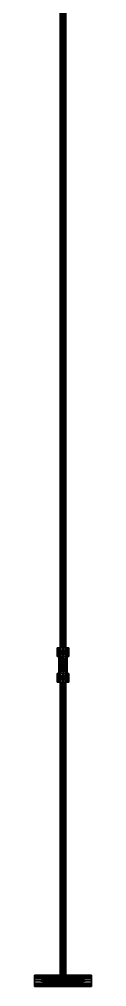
# Model space of a CAD drawing. Extents: x 16.4 to 23.5, y 1.1 to 14.
# Drawn here: x 23.295 to 23.495, y 1.118 to 4.501 of the extents above; entities that cross this region are included whole.
import ezdxf

# ---------------------------------------------------------------- set-up
doc = ezdxf.new("R2010")
doc.units = 0
doc.header["$LTSCALE"] = 0.5
doc.layers.get('0').update_dxf_attribs({"linetype": 'CONTINUOUS'})

msp = doc.modelspace()

# ---------------------------------------------------------------- meshes
at = {"color": 30, "linetype": 'CONTINUOUS'}
mesh = msp.add_polyface(dxfattribs=at)
corners = [(23.404929, 2.39252), (23.40359, 2.39252, -0.005), (23.399929, 2.39252, -0.00866), (23.394929, 2.39252, -0.01), (23.389929, 2.39252, -0.00866), (23.386269, 2.39252, -0.005), (23.384929, 2.39252), (23.386269, 2.39252, 0.005), (23.389929, 2.39252, 0.00866), (23.394929, 2.39252, 0.01), (23.399929, 2.39252, 0.00866), (23.40359, 2.39252, 0.005), (23.404929, 7.722758), (23.40359, 7.722758, -0.005), (23.399929, 7.722758, -0.00866), (23.394929, 7.722758, -0.01), (23.389929, 7.722758, -0.00866), (23.386269, 7.722758, -0.005), (23.384929, 7.722758), (23.386269, 7.722758, 0.005), (23.389929, 7.722758, 0.00866), (23.394929, 7.722758, 0.01), (23.399929, 7.722758, 0.00866), (23.40359, 7.722758, 0.005), (23.394929, 2.39252), (23.394929, 7.722758)]
mesh.append_faces([[corners[k] for k in face] for face in [(0, 1, 12), (1, 13, 12), (1, 2, 13), (2, 14, 13), (2, 3, 14), (3, 15, 14), (3, 4, 15), (4, 16, 15), (4, 5, 16), (5, 17, 16), (5, 6, 17), (6, 18, 17), (6, 7, 18), (7, 19, 18), (7, 8, 19), (8, 20, 19), (8, 9, 20), (9, 21, 20), (9, 10, 21), (10, 22, 21), (10, 11, 22), (11, 23, 22), (11, 0, 23), (0, 12, 23), (24, 1, 0), (24, 2, 1), (24, 3, 2), (24, 4, 3), (24, 5, 4), (24, 6, 5), (24, 7, 6), (24, 8, 7), (24, 9, 8), (24, 10, 9), (24, 11, 10), (24, 0, 11), (25, 12, 13), (25, 13, 14), (25, 14, 15), (25, 15, 16), (25, 16, 17), (25, 17, 18), (25, 18, 19), (25, 19, 20), (25, 20, 21), (25, 21, 22), (25, 22, 23), (25, 23, 12)]], dxfattribs={"color": 30})
mesh = msp.add_polyface(dxfattribs=at)
corners = [(23.404929, 2.302515), (23.40359, 2.302515, -0.005), (23.399929, 2.302515, -0.00866), (23.394929, 2.302515, -0.01), (23.389929, 2.302515, -0.00866), (23.386269, 2.302515, -0.005), (23.384929, 2.302515), (23.386269, 2.302515, 0.005), (23.389929, 2.302515, 0.00866), (23.394929, 2.302515, 0.01), (23.399929, 2.302515, 0.00866), (23.40359, 2.302515, 0.005), (23.404929, 2.39252), (23.40359, 2.39252, -0.005), (23.399929, 2.39252, -0.00866), (23.394929, 2.39252, -0.01), (23.389929, 2.39252, -0.00866), (23.386269, 2.39252, -0.005), (23.384929, 2.39252), (23.386269, 2.39252, 0.005), (23.389929, 2.39252, 0.00866), (23.394929, 2.39252, 0.01), (23.399929, 2.39252, 0.00866), (23.40359, 2.39252, 0.005), (23.394929, 2.302515), (23.394929, 2.39252)]
mesh.append_faces([[corners[k] for k in face] for face in [(0, 1, 12), (1, 13, 12), (1, 2, 13), (2, 14, 13), (2, 3, 14), (3, 15, 14), (3, 4, 15), (4, 16, 15), (4, 5, 16), (5, 17, 16), (5, 6, 17), (6, 18, 17), (6, 7, 18), (7, 19, 18), (7, 8, 19), (8, 20, 19), (8, 9, 20), (9, 21, 20), (9, 10, 21), (10, 22, 21), (10, 11, 22), (11, 23, 22), (11, 0, 23), (0, 12, 23), (24, 1, 0), (24, 2, 1), (24, 3, 2), (24, 4, 3), (24, 5, 4), (24, 6, 5), (24, 7, 6), (24, 8, 7), (24, 9, 8), (24, 10, 9), (24, 11, 10), (24, 0, 11), (25, 12, 13), (25, 13, 14), (25, 14, 15), (25, 15, 16), (25, 16, 17), (25, 17, 18), (25, 18, 19), (25, 19, 20), (25, 20, 21), (25, 21, 22), (25, 22, 23), (25, 23, 12)]], dxfattribs={"color": 30})
at = {"color": 8, "linetype": 'CONTINUOUS'}
mesh = msp.add_polyface(dxfattribs=at)
corners = [(23.414929, 2.272515), (23.41225, 2.272515, -0.01), (23.404929, 2.272515, -0.017321), (23.394929, 2.272515, -0.02), (23.384929, 2.272515, -0.017321), (23.377609, 2.272515, -0.01), (23.374929, 2.272515), (23.377609, 2.272515, 0.01), (23.384929, 2.272515, 0.017321), (23.394929, 2.272515, 0.02), (23.404929, 2.272515, 0.017321), (23.41225, 2.272515, 0.01), (23.414929, 2.302515), (23.41225, 2.302515, -0.01), (23.404929, 2.302515, -0.017321), (23.394929, 2.302515, -0.02), (23.384929, 2.302515, -0.017321), (23.377609, 2.302515, -0.01), (23.374929, 2.302515), (23.377609, 2.302515, 0.01), (23.384929, 2.302515, 0.017321), (23.394929, 2.302515, 0.02), (23.404929, 2.302515, 0.017321), (23.41225, 2.302515, 0.01), (23.394929, 2.272515), (23.394929, 2.302515)]
mesh.append_faces([[corners[k] for k in face] for face in [(0, 1, 12), (1, 13, 12), (1, 2, 13), (2, 14, 13), (2, 3, 14), (3, 15, 14), (3, 4, 15), (4, 16, 15), (4, 5, 16), (5, 17, 16), (5, 6, 17), (6, 18, 17), (6, 7, 18), (7, 19, 18), (7, 8, 19), (8, 20, 19), (8, 9, 20), (9, 21, 20), (9, 10, 21), (10, 22, 21), (10, 11, 22), (11, 23, 22), (11, 0, 23), (0, 12, 23), (24, 1, 0), (24, 2, 1), (24, 3, 2), (24, 4, 3), (24, 5, 4), (24, 6, 5), (24, 7, 6), (24, 8, 7), (24, 9, 8), (24, 10, 9), (24, 11, 10), (24, 0, 11), (25, 12, 13), (25, 13, 14), (25, 14, 15), (25, 15, 16), (25, 16, 17), (25, 17, 18), (25, 18, 19), (25, 19, 20), (25, 20, 21), (25, 21, 22), (25, 22, 23), (25, 23, 12)]], dxfattribs={"color": 8})
mesh = msp.add_polyface(dxfattribs=at)
corners = [(23.409929, 2.212515), (23.40792, 2.212515, -0.0075), (23.402429, 2.212515, -0.01299), (23.394929, 2.212515, -0.015), (23.387429, 2.212515, -0.01299), (23.381939, 2.212515, -0.0075), (23.379929, 2.212515), (23.381939, 2.212515, 0.0075), (23.387429, 2.212515, 0.01299), (23.394929, 2.212515, 0.015), (23.402429, 2.212515, 0.01299), (23.40792, 2.212515, 0.0075), (23.409929, 2.272515), (23.40792, 2.272515, -0.0075), (23.402429, 2.272515, -0.01299), (23.394929, 2.272515, -0.015), (23.387429, 2.272515, -0.01299), (23.381939, 2.272515, -0.0075), (23.379929, 2.272515), (23.381939, 2.272515, 0.0075), (23.387429, 2.272515, 0.01299), (23.394929, 2.272515, 0.015), (23.402429, 2.272515, 0.01299), (23.40792, 2.272515, 0.0075), (23.394929, 2.212515), (23.394929, 2.272515)]
mesh.append_faces([[corners[k] for k in face] for face in [(0, 1, 12), (1, 13, 12), (1, 2, 13), (2, 14, 13), (2, 3, 14), (3, 15, 14), (3, 4, 15), (4, 16, 15), (4, 5, 16), (5, 17, 16), (5, 6, 17), (6, 18, 17), (6, 7, 18), (7, 19, 18), (7, 8, 19), (8, 20, 19), (8, 9, 20), (9, 21, 20), (9, 10, 21), (10, 22, 21), (10, 11, 22), (11, 23, 22), (11, 0, 23), (0, 12, 23), (24, 1, 0), (24, 2, 1), (24, 3, 2), (24, 4, 3), (24, 5, 4), (24, 6, 5), (24, 7, 6), (24, 8, 7), (24, 9, 8), (24, 10, 9), (24, 11, 10), (24, 0, 11), (25, 12, 13), (25, 13, 14), (25, 14, 15), (25, 15, 16), (25, 16, 17), (25, 17, 18), (25, 18, 19), (25, 19, 20), (25, 20, 21), (25, 21, 22), (25, 22, 23), (25, 23, 12)]], dxfattribs={"color": 8})
at = {"color": 5, "linetype": 'CONTINUOUS'}
mesh = msp.add_polyface(dxfattribs=at)
corners = [(23.404929, 2.282515, 0.03), (23.384929, 2.282515, 0.03), (23.384929, 2.232515, 0.03), (23.404929, 2.232515, 0.03), (23.404929, 2.282515, 0.035), (23.384929, 2.282515, 0.035), (23.384929, 2.232515, 0.035), (23.404929, 2.232515, 0.035)]
mesh.append_faces([[corners[k] for k in face] for face in [(0, 1, 4), (1, 5, 4), (1, 2, 5), (2, 6, 5), (2, 3, 6), (3, 7, 6), (3, 0, 7), (0, 4, 7), (3, 1, 0), (2, 1, 3), (4, 5, 7), (7, 5, 6)]], dxfattribs={"color": 5})
at = {"color": 8, "linetype": 'CONTINUOUS'}
mesh = msp.add_polyface(dxfattribs=at)
corners = [(23.394929, 2.252515), (23.389929, 2.251176), (23.386269, 2.247515), (23.384929, 2.242515), (23.386269, 2.237515), (23.389929, 2.233855), (23.394929, 2.232515), (23.399929, 2.233855), (23.40359, 2.237515), (23.404929, 2.242515), (23.40359, 2.247515), (23.399929, 2.251176), (23.394929, 2.252515, 0.03), (23.389929, 2.251176, 0.03), (23.386269, 2.247515, 0.03), (23.384929, 2.242515, 0.03), (23.386269, 2.237515, 0.03), (23.389929, 2.233855, 0.03), (23.394929, 2.232515, 0.03), (23.399929, 2.233855, 0.03), (23.40359, 2.237515, 0.03), (23.404929, 2.242515, 0.03), (23.40359, 2.247515, 0.03), (23.399929, 2.251176, 0.03), (23.394929, 2.242515), (23.394929, 2.242515, 0.03)]
mesh.append_faces([[corners[k] for k in face] for face in [(0, 1, 12), (1, 13, 12), (1, 2, 13), (2, 14, 13), (2, 3, 14), (3, 15, 14), (3, 4, 15), (4, 16, 15), (4, 5, 16), (5, 17, 16), (5, 6, 17), (6, 18, 17), (6, 7, 18), (7, 19, 18), (7, 8, 19), (8, 20, 19), (8, 9, 20), (9, 21, 20), (9, 10, 21), (10, 22, 21), (10, 11, 22), (11, 23, 22), (11, 0, 23), (0, 12, 23), (24, 1, 0), (24, 2, 1), (24, 3, 2), (24, 4, 3), (24, 5, 4), (24, 6, 5), (24, 7, 6), (24, 8, 7), (24, 9, 8), (24, 10, 9), (24, 11, 10), (24, 0, 11), (25, 12, 13), (25, 13, 14), (25, 14, 15), (25, 15, 16), (25, 16, 17), (25, 17, 18), (25, 18, 19), (25, 19, 20), (25, 20, 21), (25, 21, 22), (25, 22, 23), (25, 23, 12)]], dxfattribs={"color": 8})
mesh = msp.add_polyface(dxfattribs=at)
corners = [(23.414929, 2.182515), (23.41225, 2.182515, -0.01), (23.404929, 2.182515, -0.017321), (23.394929, 2.182515, -0.02), (23.384929, 2.182515, -0.017321), (23.377609, 2.182515, -0.01), (23.374929, 2.182515), (23.377609, 2.182515, 0.01), (23.384929, 2.182515, 0.017321), (23.394929, 2.182515, 0.02), (23.404929, 2.182515, 0.017321), (23.41225, 2.182515, 0.01), (23.414929, 2.212515), (23.41225, 2.212515, -0.01), (23.404929, 2.212515, -0.017321), (23.394929, 2.212515, -0.02), (23.384929, 2.212515, -0.017321), (23.377609, 2.212515, -0.01), (23.374929, 2.212515), (23.377609, 2.212515, 0.01), (23.384929, 2.212515, 0.017321), (23.394929, 2.212515, 0.02), (23.404929, 2.212515, 0.017321), (23.41225, 2.212515, 0.01), (23.394929, 2.182515), (23.394929, 2.212515)]
mesh.append_faces([[corners[k] for k in face] for face in [(0, 1, 12), (1, 13, 12), (1, 2, 13), (2, 14, 13), (2, 3, 14), (3, 15, 14), (3, 4, 15), (4, 16, 15), (4, 5, 16), (5, 17, 16), (5, 6, 17), (6, 18, 17), (6, 7, 18), (7, 19, 18), (7, 8, 19), (8, 20, 19), (8, 9, 20), (9, 21, 20), (9, 10, 21), (10, 22, 21), (10, 11, 22), (11, 23, 22), (11, 0, 23), (0, 12, 23), (24, 1, 0), (24, 2, 1), (24, 3, 2), (24, 4, 3), (24, 5, 4), (24, 6, 5), (24, 7, 6), (24, 8, 7), (24, 9, 8), (24, 10, 9), (24, 11, 10), (24, 0, 11), (25, 12, 13), (25, 13, 14), (25, 14, 15), (25, 15, 16), (25, 16, 17), (25, 17, 18), (25, 18, 19), (25, 19, 20), (25, 20, 21), (25, 21, 22), (25, 22, 23), (25, 23, 12)]], dxfattribs={"color": 8})
at = {"color": 30, "linetype": 'CONTINUOUS'}
mesh = msp.add_polyface(dxfattribs=at)
corners = [(23.404929, 2.092511), (23.40359, 2.092511, -0.005), (23.399929, 2.092511, -0.00866), (23.394929, 2.092511, -0.01), (23.389929, 2.092511, -0.00866), (23.386269, 2.092511, -0.005), (23.384929, 2.092511), (23.386269, 2.092511, 0.005), (23.389929, 2.092511, 0.00866), (23.394929, 2.092511, 0.01), (23.399929, 2.092511, 0.00866), (23.40359, 2.092511, 0.005), (23.404929, 2.182515), (23.40359, 2.182515, -0.005), (23.399929, 2.182515, -0.00866), (23.394929, 2.182515, -0.01), (23.389929, 2.182515, -0.00866), (23.386269, 2.182515, -0.005), (23.384929, 2.182515), (23.386269, 2.182515, 0.005), (23.389929, 2.182515, 0.00866), (23.394929, 2.182515, 0.01), (23.399929, 2.182515, 0.00866), (23.40359, 2.182515, 0.005), (23.394929, 2.092511), (23.394929, 2.182515)]
mesh.append_faces([[corners[k] for k in face] for face in [(0, 1, 12), (1, 13, 12), (1, 2, 13), (2, 14, 13), (2, 3, 14), (3, 15, 14), (3, 4, 15), (4, 16, 15), (4, 5, 16), (5, 17, 16), (5, 6, 17), (6, 18, 17), (6, 7, 18), (7, 19, 18), (7, 8, 19), (8, 20, 19), (8, 9, 20), (9, 21, 20), (9, 10, 21), (10, 22, 21), (10, 11, 22), (11, 23, 22), (11, 0, 23), (0, 12, 23), (24, 1, 0), (24, 2, 1), (24, 3, 2), (24, 4, 3), (24, 5, 4), (24, 6, 5), (24, 7, 6), (24, 8, 7), (24, 9, 8), (24, 10, 9), (24, 11, 10), (24, 0, 11), (25, 12, 13), (25, 13, 14), (25, 14, 15), (25, 15, 16), (25, 16, 17), (25, 17, 18), (25, 18, 19), (25, 19, 20), (25, 20, 21), (25, 21, 22), (25, 22, 23), (25, 23, 12)]], dxfattribs={"color": 30})
mesh = msp.add_polyface(dxfattribs=at)
corners = [(23.404929, 1.652511), (23.40359, 1.652511, -0.005), (23.399929, 1.652511, -0.00866), (23.394929, 1.652511, -0.01), (23.389929, 1.652511, -0.00866), (23.386269, 1.652511, -0.005), (23.384929, 1.652511), (23.386269, 1.652511, 0.005), (23.389929, 1.652511, 0.00866), (23.394929, 1.652511, 0.01), (23.399929, 1.652511, 0.00866), (23.40359, 1.652511, 0.005), (23.404929, 2.092511), (23.40359, 2.092511, -0.005), (23.399929, 2.092511, -0.00866), (23.394929, 2.092511, -0.01), (23.389929, 2.092511, -0.00866), (23.386269, 2.092511, -0.005), (23.384929, 2.092511), (23.386269, 2.092511, 0.005), (23.389929, 2.092511, 0.00866), (23.394929, 2.092511, 0.01), (23.399929, 2.092511, 0.00866), (23.40359, 2.092511, 0.005), (23.394929, 1.652511), (23.394929, 2.092511)]
mesh.append_faces([[corners[k] for k in face] for face in [(0, 1, 12), (1, 13, 12), (1, 2, 13), (2, 14, 13), (2, 3, 14), (3, 15, 14), (3, 4, 15), (4, 16, 15), (4, 5, 16), (5, 17, 16), (5, 6, 17), (6, 18, 17), (6, 7, 18), (7, 19, 18), (7, 8, 19), (8, 20, 19), (8, 9, 20), (9, 21, 20), (9, 10, 21), (10, 22, 21), (10, 11, 22), (11, 23, 22), (11, 0, 23), (0, 12, 23), (24, 1, 0), (24, 2, 1), (24, 3, 2), (24, 4, 3), (24, 5, 4), (24, 6, 5), (24, 7, 6), (24, 8, 7), (24, 9, 8), (24, 10, 9), (24, 11, 10), (24, 0, 11), (25, 12, 13), (25, 13, 14), (25, 14, 15), (25, 15, 16), (25, 16, 17), (25, 17, 18), (25, 18, 19), (25, 19, 20), (25, 20, 21), (25, 21, 22), (25, 22, 23), (25, 23, 12)]], dxfattribs={"color": 30})
mesh = msp.add_polyface(dxfattribs=at)
corners = [(23.390599, 1.655011, 0.00866), (23.389929, 1.652511, 0.00866), (23.392341, 1.652511, 0.009659), (23.391394, 1.658635, 0.007071), (23.388806, 1.656046, 0.007071), (23.387858, 1.652511, 0.007071), (23.390599, 1.660011, 0.005), (23.387429, 1.656841, 0.005), (23.386269, 1.652511, 0.005), (23.3901, 1.660876, 0.002588), (23.386564, 1.65734, 0.002588), (23.38527, 1.652511, 0.002588), (23.389929, 1.661171), (23.386269, 1.657511), (23.384929, 1.652511), (23.3901, 1.660876, -0.002588), (23.386564, 1.65734, -0.002588), (23.38527, 1.652511, -0.002588), (23.390599, 1.660011, -0.005), (23.387429, 1.656841, -0.005), (23.386269, 1.652511, -0.005), (23.391394, 1.658635, -0.007071), (23.388806, 1.656046, -0.007071), (23.387858, 1.652511, -0.007071), (23.392429, 1.656841, -0.00866), (23.390599, 1.655011, -0.00866), (23.389929, 1.652511, -0.00866), (23.392688, 1.653805, -0.009659)]
mesh.append_faces([[corners[k] for k in face] for face in [(0, 1, 2), (3, 4, 0), (4, 1, 0), (4, 5, 1), (6, 4, 3), (6, 7, 4), (7, 5, 4), (7, 8, 5), (9, 7, 6), (9, 10, 7), (10, 8, 7), (10, 11, 8), (12, 10, 9), (12, 13, 10), (13, 11, 10), (13, 14, 11), (15, 13, 12), (15, 16, 13), (16, 14, 13), (16, 17, 14), (18, 16, 15), (18, 19, 16), (19, 17, 16), (19, 20, 17), (21, 19, 18), (21, 22, 19), (22, 20, 19), (22, 23, 20), (24, 22, 21), (24, 25, 22), (25, 23, 22), (25, 26, 23), (27, 26, 25)]], dxfattribs={"color": 30})
mesh = msp.add_polyface(dxfattribs=at)
corners = [(23.394929, 1.652511, 0.01), (23.394929, 1.655099, 0.009659), (23.393635, 1.654752, 0.009659), (23.392688, 1.653805, 0.009659), (23.392341, 1.652511, 0.009659), (23.394929, 1.657511, 0.00866), (23.392429, 1.656841, 0.00866), (23.390599, 1.655011, 0.00866), (23.394929, 1.659582, 0.007071), (23.391394, 1.658635, 0.007071), (23.394929, 1.661171, 0.005), (23.390599, 1.660011, 0.005), (23.394929, 1.66217, 0.002588), (23.3901, 1.660876, 0.002588), (23.394929, 1.662511), (23.389929, 1.661171), (23.394929, 1.66217, -0.002588), (23.3901, 1.660876, -0.002588), (23.394929, 1.661171, -0.005), (23.390599, 1.660011, -0.005), (23.394929, 1.659582, -0.007071), (23.391394, 1.658635, -0.007071), (23.394929, 1.657511, -0.00866), (23.392429, 1.656841, -0.00866), (23.394929, 1.655099, -0.009659), (23.393635, 1.654752, -0.009659), (23.390599, 1.655011, -0.00866), (23.392688, 1.653805, -0.009659), (23.392341, 1.652511, -0.009659), (23.389929, 1.652511, -0.00866), (23.394929, 1.652511, -0.01)]
mesh.append_faces([[corners[k] for k in face] for face in [(0, 1, 2), (0, 2, 3), (0, 3, 4), (5, 2, 1), (5, 6, 2), (6, 3, 2), (6, 7, 3), (7, 4, 3), (8, 6, 5), (8, 9, 6), (9, 7, 6), (10, 9, 8), (10, 11, 9), (12, 11, 10), (12, 13, 11), (14, 13, 12), (14, 15, 13), (16, 15, 14), (16, 17, 15), (18, 17, 16), (18, 19, 17), (20, 19, 18), (20, 21, 19), (22, 21, 20), (22, 23, 21), (24, 23, 22), (24, 25, 23), (25, 26, 23), (25, 27, 26), (27, 28, 29), (30, 25, 24), (30, 27, 25), (30, 28, 27)]], dxfattribs={"color": 30})
mesh = msp.add_polyface(dxfattribs=at)
corners = [(23.394929, 1.652511, 0.01), (23.397517, 1.652511, 0.009659), (23.397171, 1.653805, 0.009659), (23.396223, 1.654752, 0.009659), (23.394929, 1.655099, 0.009659), (23.399929, 1.652511, 0.00866), (23.399259, 1.655011, 0.00866), (23.397429, 1.656841, 0.00866), (23.394929, 1.657511, 0.00866), (23.398465, 1.658635, 0.007071), (23.394929, 1.659582, 0.007071), (23.399259, 1.660011, 0.005), (23.394929, 1.661171, 0.005), (23.399759, 1.660876, 0.002588), (23.394929, 1.66217, 0.002588), (23.399929, 1.661171), (23.394929, 1.662511), (23.399759, 1.660876, -0.002588), (23.394929, 1.66217, -0.002588), (23.399259, 1.660011, -0.005), (23.394929, 1.661171, -0.005), (23.398465, 1.658635, -0.007071), (23.394929, 1.659582, -0.007071), (23.399259, 1.655011, -0.00866), (23.397429, 1.656841, -0.00866), (23.394929, 1.657511, -0.00866), (23.397517, 1.652511, -0.009659), (23.397171, 1.653805, -0.009659), (23.396223, 1.654752, -0.009659), (23.394929, 1.655099, -0.009659), (23.394929, 1.652511, -0.01)]
mesh.append_faces([[corners[k] for k in face] for face in [(0, 1, 2), (0, 2, 3), (0, 3, 4), (5, 2, 1), (6, 3, 2), (6, 7, 3), (7, 4, 3), (7, 8, 4), (9, 8, 7), (9, 10, 8), (11, 10, 9), (11, 12, 10), (13, 12, 11), (13, 14, 12), (15, 14, 13), (15, 16, 14), (17, 16, 15), (17, 18, 16), (19, 18, 17), (19, 20, 18), (21, 20, 19), (21, 22, 20), (23, 24, 21), (24, 22, 21), (24, 25, 22), (26, 27, 23), (27, 24, 23), (27, 28, 24), (28, 25, 24), (28, 29, 25), (30, 27, 26), (30, 28, 27), (30, 29, 28)]], dxfattribs={"color": 30})
mesh = msp.add_polyface(dxfattribs=at)
corners = [(23.399929, 1.652511, 0.00866), (23.399259, 1.655011, 0.00866), (23.397171, 1.653805, 0.009659), (23.402, 1.652511, 0.007071), (23.401053, 1.656046, 0.007071), (23.397429, 1.656841, 0.00866), (23.398465, 1.658635, 0.007071), (23.40359, 1.652511, 0.005), (23.402429, 1.656841, 0.005), (23.399259, 1.660011, 0.005), (23.404589, 1.652511, 0.002588), (23.403294, 1.65734, 0.002588), (23.399759, 1.660876, 0.002588), (23.404929, 1.652511), (23.40359, 1.657511), (23.399929, 1.661171), (23.404589, 1.652511, -0.002588), (23.403294, 1.65734, -0.002588), (23.399759, 1.660876, -0.002588), (23.40359, 1.652511, -0.005), (23.402429, 1.656841, -0.005), (23.399259, 1.660011, -0.005), (23.402, 1.652511, -0.007071), (23.401053, 1.656046, -0.007071), (23.398465, 1.658635, -0.007071), (23.399929, 1.652511, -0.00866), (23.399259, 1.655011, -0.00866), (23.397517, 1.652511, -0.009659)]
mesh.append_faces([[corners[k] for k in face] for face in [(0, 1, 2), (3, 1, 0), (3, 4, 1), (4, 5, 1), (4, 6, 5), (7, 4, 3), (7, 8, 4), (8, 6, 4), (8, 9, 6), (10, 8, 7), (10, 11, 8), (11, 9, 8), (11, 12, 9), (13, 11, 10), (13, 14, 11), (14, 12, 11), (14, 15, 12), (16, 14, 13), (16, 17, 14), (17, 15, 14), (17, 18, 15), (19, 17, 16), (19, 20, 17), (20, 18, 17), (20, 21, 18), (22, 20, 19), (22, 23, 20), (23, 21, 20), (23, 24, 21), (25, 23, 22), (25, 26, 23), (26, 24, 23), (27, 26, 25)]], dxfattribs={"color": 30})
mesh = msp.add_polyface(dxfattribs=at)
corners = [(23.389929, 1.652511, 0.00866), (23.390599, 1.650011, 0.00866), (23.392688, 1.651217, 0.009659), (23.387858, 1.652511, 0.007071), (23.388806, 1.648975, 0.007071), (23.392429, 1.648181, 0.00866), (23.391394, 1.646387, 0.007071), (23.386269, 1.652511, 0.005), (23.387429, 1.648181, 0.005), (23.390599, 1.645011, 0.005), (23.38527, 1.652511, 0.002588), (23.386564, 1.647681, 0.002588), (23.3901, 1.644146, 0.002588), (23.384929, 1.652511), (23.386269, 1.647511), (23.389929, 1.643851), (23.38527, 1.652511, -0.002588), (23.386564, 1.647681, -0.002588), (23.3901, 1.644146, -0.002588), (23.386269, 1.652511, -0.005), (23.387429, 1.648181, -0.005), (23.390599, 1.645011, -0.005), (23.387858, 1.652511, -0.007071), (23.388806, 1.648975, -0.007071), (23.391394, 1.646387, -0.007071), (23.389929, 1.652511, -0.00866), (23.390599, 1.650011, -0.00866), (23.392341, 1.652511, -0.009659)]
mesh.append_faces([[corners[k] for k in face] for face in [(0, 1, 2), (3, 1, 0), (3, 4, 1), (4, 5, 1), (4, 6, 5), (7, 4, 3), (7, 8, 4), (8, 6, 4), (8, 9, 6), (10, 8, 7), (10, 11, 8), (11, 9, 8), (11, 12, 9), (13, 11, 10), (13, 14, 11), (14, 12, 11), (14, 15, 12), (16, 14, 13), (16, 17, 14), (17, 15, 14), (17, 18, 15), (19, 17, 16), (19, 20, 17), (20, 18, 17), (20, 21, 18), (22, 20, 19), (22, 23, 20), (23, 21, 20), (23, 24, 21), (25, 23, 22), (25, 26, 23), (26, 24, 23), (27, 26, 25)]], dxfattribs={"color": 30})
mesh = msp.add_polyface(dxfattribs=at)
corners = [(23.394929, 1.652511, 0.01), (23.389929, 1.652511, 0.00866), (23.386269, 1.652511, 0.005), (23.384929, 1.652511), (23.386269, 1.652511, -0.005), (23.389929, 1.652511, -0.00866), (23.394929, 1.652511, -0.01), (23.399929, 1.652511, -0.00866), (23.40359, 1.652511, -0.005), (23.404929, 1.652511), (23.40359, 1.652511, 0.005), (23.399929, 1.652511, 0.00866), (23.394929, 1.152511, 0.01), (23.389929, 1.152511, 0.00866), (23.386269, 1.152511, 0.005), (23.384929, 1.152511), (23.386269, 1.152511, -0.005), (23.389929, 1.152511, -0.00866), (23.394929, 1.152511, -0.01), (23.399929, 1.152511, -0.00866), (23.40359, 1.152511, -0.005), (23.404929, 1.152511), (23.40359, 1.152511, 0.005), (23.399929, 1.152511, 0.00866), (23.394929, 1.652511), (23.394929, 1.152511)]
mesh.append_faces([[corners[k] for k in face] for face in [(0, 1, 12), (1, 13, 12), (1, 2, 13), (2, 14, 13), (2, 3, 14), (3, 15, 14), (3, 4, 15), (4, 16, 15), (4, 5, 16), (5, 17, 16), (5, 6, 17), (6, 18, 17), (6, 7, 18), (7, 19, 18), (7, 8, 19), (8, 20, 19), (8, 9, 20), (9, 21, 20), (9, 10, 21), (10, 22, 21), (10, 11, 22), (11, 23, 22), (11, 0, 23), (0, 12, 23), (24, 1, 0), (24, 2, 1), (24, 3, 2), (24, 4, 3), (24, 5, 4), (24, 6, 5), (24, 7, 6), (24, 8, 7), (24, 9, 8), (24, 10, 9), (24, 11, 10), (24, 0, 11), (25, 12, 13), (25, 13, 14), (25, 14, 15), (25, 15, 16), (25, 16, 17), (25, 17, 18), (25, 18, 19), (25, 19, 20), (25, 20, 21), (25, 21, 22), (25, 22, 23), (25, 23, 12)]], dxfattribs={"color": 30})
mesh = msp.add_polyface(dxfattribs=at)
corners = [(23.394929, 1.652511, 0.01), (23.392341, 1.652511, 0.009659), (23.392688, 1.651217, 0.009659), (23.393635, 1.650269, 0.009659), (23.394929, 1.649923, 0.009659), (23.389929, 1.652511, 0.00866), (23.390599, 1.650011, 0.00866), (23.392429, 1.648181, 0.00866), (23.394929, 1.647511, 0.00866), (23.391394, 1.646387, 0.007071), (23.394929, 1.64544, 0.007071), (23.390599, 1.645011, 0.005), (23.394929, 1.643851, 0.005), (23.3901, 1.644146, 0.002588), (23.394929, 1.642852, 0.002588), (23.389929, 1.643851), (23.394929, 1.642511), (23.3901, 1.644146, -0.002588), (23.394929, 1.642852, -0.002588), (23.390599, 1.645011, -0.005), (23.394929, 1.643851, -0.005), (23.391394, 1.646387, -0.007071), (23.394929, 1.64544, -0.007071), (23.390599, 1.650011, -0.00866), (23.392429, 1.648181, -0.00866), (23.394929, 1.647511, -0.00866), (23.392341, 1.652511, -0.009659), (23.392688, 1.651217, -0.009659), (23.393635, 1.650269, -0.009659), (23.394929, 1.649923, -0.009659), (23.394929, 1.652511, -0.01)]
mesh.append_faces([[corners[k] for k in face] for face in [(0, 1, 2), (0, 2, 3), (0, 3, 4), (5, 2, 1), (6, 3, 2), (6, 7, 3), (7, 4, 3), (7, 8, 4), (9, 8, 7), (9, 10, 8), (11, 10, 9), (11, 12, 10), (13, 12, 11), (13, 14, 12), (15, 14, 13), (15, 16, 14), (17, 16, 15), (17, 18, 16), (19, 18, 17), (19, 20, 18), (21, 20, 19), (21, 22, 20), (23, 24, 21), (24, 22, 21), (24, 25, 22), (26, 27, 23), (27, 24, 23), (27, 28, 24), (28, 25, 24), (28, 29, 25), (30, 27, 26), (30, 28, 27), (30, 29, 28)]], dxfattribs={"color": 30})
mesh = msp.add_polyface(dxfattribs=at)
corners = [(23.394929, 1.652511, 0.01), (23.394929, 1.649923, 0.009659), (23.396223, 1.650269, 0.009659), (23.397171, 1.651217, 0.009659), (23.397517, 1.652511, 0.009659), (23.394929, 1.647511, 0.00866), (23.397429, 1.648181, 0.00866), (23.399259, 1.650011, 0.00866), (23.394929, 1.64544, 0.007071), (23.398465, 1.646387, 0.007071), (23.394929, 1.643851, 0.005), (23.399259, 1.645011, 0.005), (23.394929, 1.642852, 0.002588), (23.399759, 1.644146, 0.002588), (23.394929, 1.642511), (23.399929, 1.643851), (23.394929, 1.642852, -0.002588), (23.399759, 1.644146, -0.002588), (23.394929, 1.643851, -0.005), (23.399259, 1.645011, -0.005), (23.394929, 1.64544, -0.007071), (23.398465, 1.646387, -0.007071), (23.394929, 1.647511, -0.00866), (23.397429, 1.648181, -0.00866), (23.394929, 1.649923, -0.009659), (23.396223, 1.650269, -0.009659), (23.399259, 1.650011, -0.00866), (23.397171, 1.651217, -0.009659), (23.397517, 1.652511, -0.009659), (23.399929, 1.652511, -0.00866), (23.394929, 1.652511, -0.01)]
mesh.append_faces([[corners[k] for k in face] for face in [(0, 1, 2), (0, 2, 3), (0, 3, 4), (5, 2, 1), (5, 6, 2), (6, 3, 2), (6, 7, 3), (7, 4, 3), (8, 6, 5), (8, 9, 6), (9, 7, 6), (10, 9, 8), (10, 11, 9), (12, 11, 10), (12, 13, 11), (14, 13, 12), (14, 15, 13), (16, 15, 14), (16, 17, 15), (18, 17, 16), (18, 19, 17), (20, 19, 18), (20, 21, 19), (22, 21, 20), (22, 23, 21), (24, 23, 22), (24, 25, 23), (25, 26, 23), (25, 27, 26), (27, 28, 29), (30, 25, 24), (30, 27, 25), (30, 28, 27)]], dxfattribs={"color": 30})
mesh = msp.add_polyface(dxfattribs=at)
corners = [(23.399259, 1.650011, 0.00866), (23.399929, 1.652511, 0.00866), (23.397517, 1.652511, 0.009659), (23.398465, 1.646387, 0.007071), (23.401053, 1.648975, 0.007071), (23.402, 1.652511, 0.007071), (23.399259, 1.645011, 0.005), (23.402429, 1.648181, 0.005), (23.40359, 1.652511, 0.005), (23.399759, 1.644146, 0.002588), (23.403294, 1.647681, 0.002588), (23.404589, 1.652511, 0.002588), (23.399929, 1.643851), (23.40359, 1.647511), (23.404929, 1.652511), (23.399759, 1.644146, -0.002588), (23.403294, 1.647681, -0.002588), (23.404589, 1.652511, -0.002588), (23.399259, 1.645011, -0.005), (23.402429, 1.648181, -0.005), (23.40359, 1.652511, -0.005), (23.398465, 1.646387, -0.007071), (23.401053, 1.648975, -0.007071), (23.402, 1.652511, -0.007071), (23.397429, 1.648181, -0.00866), (23.399259, 1.650011, -0.00866), (23.399929, 1.652511, -0.00866), (23.397171, 1.651217, -0.009659)]
mesh.append_faces([[corners[k] for k in face] for face in [(0, 1, 2), (3, 4, 0), (4, 1, 0), (4, 5, 1), (6, 4, 3), (6, 7, 4), (7, 5, 4), (7, 8, 5), (9, 7, 6), (9, 10, 7), (10, 8, 7), (10, 11, 8), (12, 10, 9), (12, 13, 10), (13, 11, 10), (13, 14, 11), (15, 13, 12), (15, 16, 13), (16, 14, 13), (16, 17, 14), (18, 16, 15), (18, 19, 16), (19, 17, 16), (19, 20, 17), (21, 19, 18), (21, 22, 19), (22, 20, 19), (22, 23, 20), (24, 22, 21), (24, 25, 22), (25, 23, 22), (25, 26, 23), (27, 26, 25)]], dxfattribs={"color": 30})
mesh = msp.add_polyface(dxfattribs=at)
corners = [(23.494929, 1.157511), (23.494929, 1.154831, -0.01), (23.494929, 1.147511, -0.017321), (23.494929, 1.137511, -0.02), (23.494929, 1.127511, -0.017321), (23.494929, 1.12019, -0.01), (23.494929, 1.117511), (23.494929, 1.12019, 0.01), (23.494929, 1.127511, 0.017321), (23.494929, 1.137511, 0.02), (23.494929, 1.147511, 0.017321), (23.494929, 1.154831, 0.01), (23.494929, 1.152511), (23.494929, 1.150501, -0.0075), (23.494929, 1.145011, -0.01299), (23.494929, 1.137511, -0.015), (23.494929, 1.130011, -0.01299), (23.494929, 1.12452, -0.0075), (23.494929, 1.122511), (23.494929, 1.12452, 0.0075), (23.494929, 1.130011, 0.01299), (23.494929, 1.137511, 0.015), (23.494929, 1.145011, 0.01299), (23.494929, 1.150501, 0.0075), (23.294929, 1.157511), (23.294929, 1.154831, -0.01), (23.294929, 1.147511, -0.017321), (23.294929, 1.137511, -0.02), (23.294929, 1.127511, -0.017321), (23.294929, 1.12019, -0.01), (23.294929, 1.117511), (23.294929, 1.12019, 0.01), (23.294929, 1.127511, 0.017321), (23.294929, 1.137511, 0.02), (23.294929, 1.147511, 0.017321), (23.294929, 1.154831, 0.01), (23.294929, 1.152511), (23.294929, 1.150501, -0.0075), (23.294929, 1.145011, -0.01299), (23.294929, 1.137511, -0.015), (23.294929, 1.130011, -0.01299), (23.294929, 1.12452, -0.0075), (23.294929, 1.122511), (23.294929, 1.12452, 0.0075), (23.294929, 1.130011, 0.01299), (23.294929, 1.137511, 0.015), (23.294929, 1.145011, 0.01299), (23.294929, 1.150501, 0.0075)]
mesh.append_faces([[corners[k] for k in face] for face in [(0, 1, 24), (1, 25, 24), (1, 2, 25), (2, 26, 25), (2, 3, 26), (3, 27, 26), (3, 4, 27), (4, 28, 27), (4, 5, 28), (5, 29, 28), (5, 6, 29), (6, 30, 29), (6, 7, 30), (7, 31, 30), (7, 8, 31), (8, 32, 31), (8, 9, 32), (9, 33, 32), (9, 10, 33), (10, 34, 33), (10, 11, 34), (11, 35, 34), (11, 0, 35), (0, 24, 35), (36, 13, 12), (36, 37, 13), (37, 14, 13), (37, 38, 14), (38, 15, 14), (38, 39, 15), (39, 16, 15), (39, 40, 16), (40, 17, 16), (40, 41, 17), (41, 18, 17), (41, 42, 18), (42, 19, 18), (42, 43, 19), (43, 20, 19), (43, 44, 20), (44, 21, 20), (44, 45, 21), (45, 22, 21), (45, 46, 22), (46, 23, 22), (46, 47, 23), (47, 12, 23), (47, 36, 12), (12, 1, 0), (13, 1, 12), (13, 2, 1), (14, 2, 13), (14, 3, 2), (15, 3, 14), (15, 4, 3), (16, 4, 15), (16, 5, 4), (17, 5, 16), (17, 6, 5), (18, 6, 17), (18, 7, 6), (19, 7, 18), (19, 8, 7), (20, 8, 19), (20, 9, 8), (21, 9, 20), (21, 10, 9), (22, 10, 21), (22, 11, 10), (23, 11, 22), (23, 0, 11), (12, 0, 23), (24, 25, 36), (36, 25, 37), (25, 26, 37), (37, 26, 38), (26, 27, 38), (38, 27, 39), (27, 28, 39), (39, 28, 40), (28, 29, 40), (40, 29, 41), (29, 30, 41), (41, 30, 42), (30, 31, 42), (42, 31, 43), (31, 32, 43), (43, 32, 44), (32, 33, 44), (44, 33, 45), (33, 34, 45), (45, 34, 46), (34, 35, 46), (46, 35, 47), (35, 24, 47), (47, 24, 36)]], dxfattribs={"color": 30})

doc.saveas('drawing.dxf')
